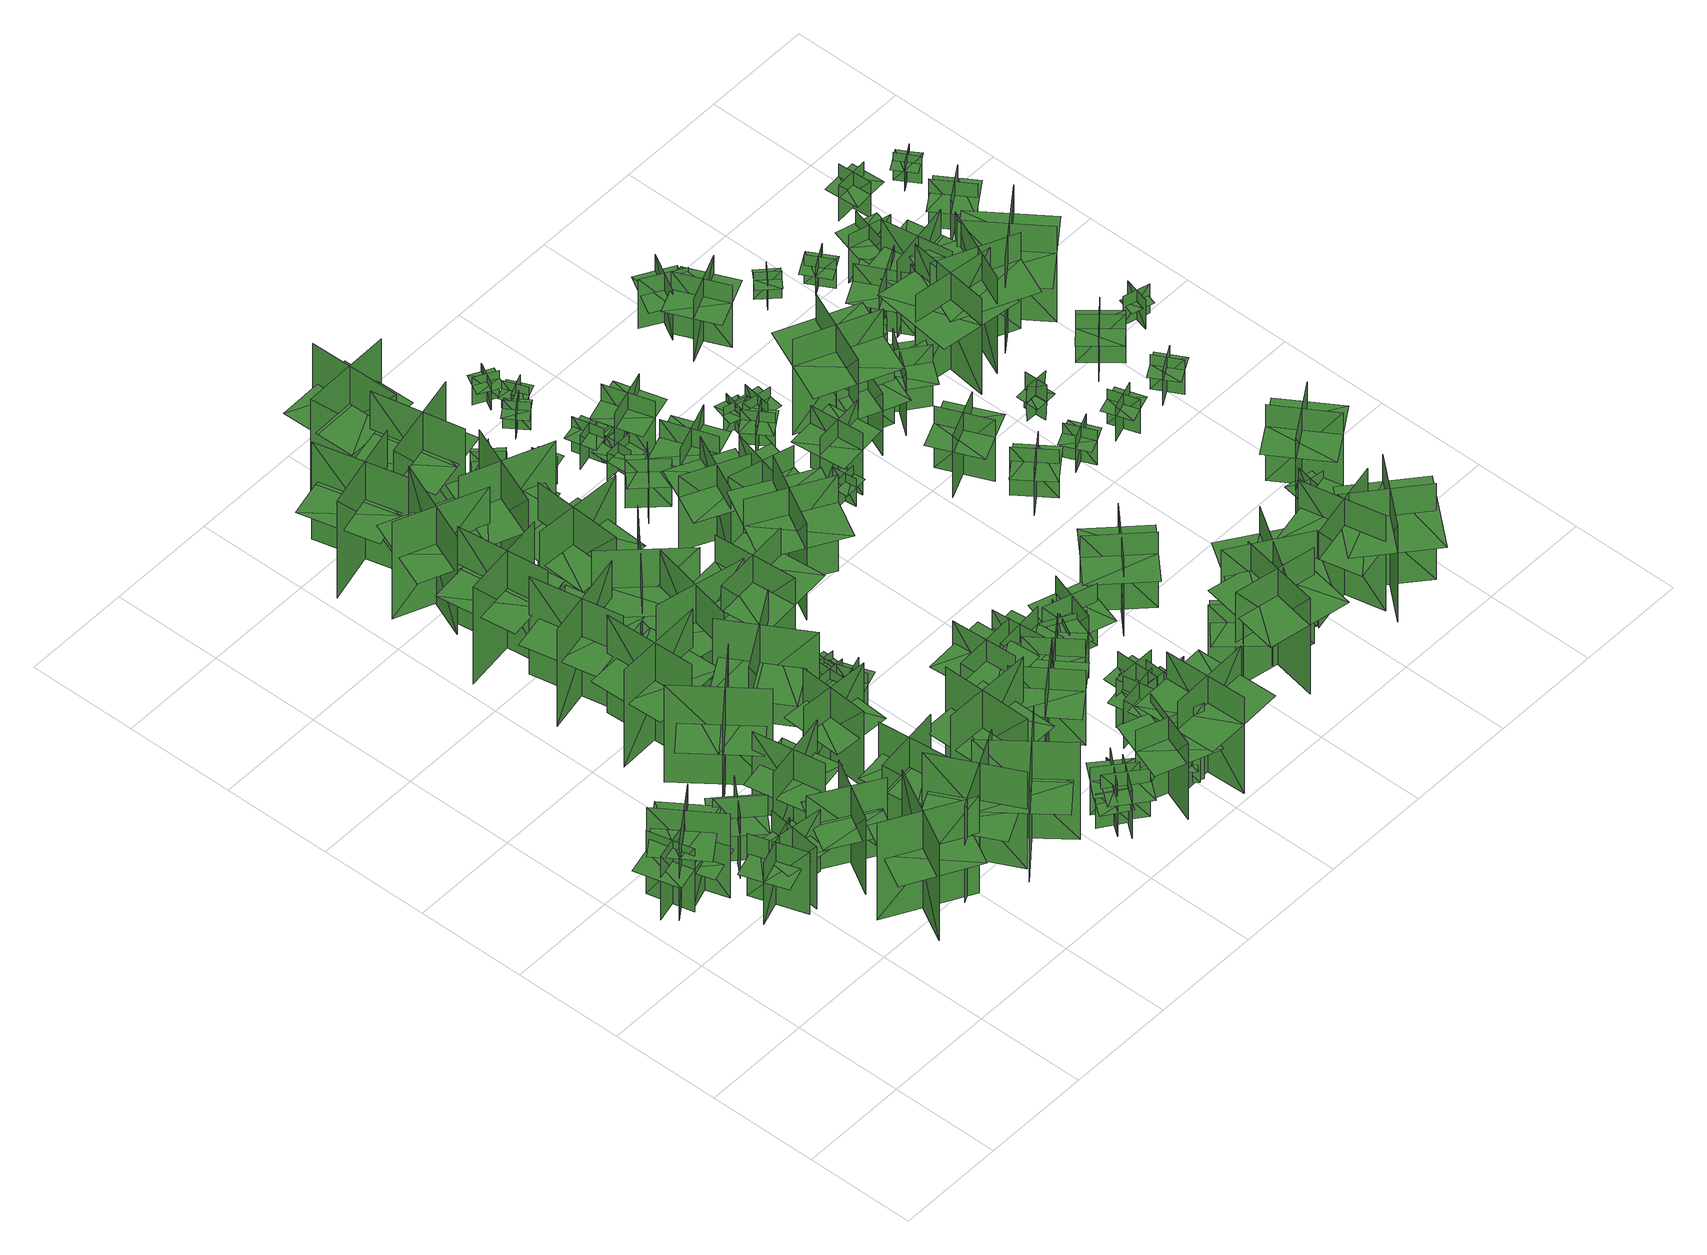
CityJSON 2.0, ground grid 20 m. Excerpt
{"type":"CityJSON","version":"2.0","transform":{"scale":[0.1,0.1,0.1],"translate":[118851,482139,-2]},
"CityObjects":{
"tree1":{"type":"SolitaryVegetationObject","geometry":[{"type":"MultiSurface","lod":"1","boundaries":[[[0,1,2]],[[0,2,3]],[[4,5,6]],[[4,6,7]],[[8,9,10]],[[8,10,11]],[[8,12,13]],[[8,13,9]]]}]},
"tree2":{"type":"SolitaryVegetationObject","geometry":[{"type":"MultiSurface","lod":"1","boundaries":[[[14,15,16]],[[14,16,17]],[[18,19,20]],[[18,20,21]],[[22,23,24]],[[22,24,25]],[[22,26,27]],[[22,27,23]]]}]},
"tree3":{"type":"SolitaryVegetationObject","geometry":[{"type":"MultiSurface","lod":"1","boundaries":[[[28,29,30]],[[28,30,31]],[[32,33,34]],[[32,34,35]],[[36,37,38]],[[36,38,39]],[[36,39,40]],[[36,40,41]]]}]},
"tree4":{"type":"SolitaryVegetationObject","geometry":[{"type":"MultiSurface","lod":"1","boundaries":[[[42,43,44]],[[42,44,45]],[[46,47,48]],[[46,48,49]],[[50,51,52]],[[50,52,53]],[[50,53,54]],[[50,54,55]]]}]},
"tree5":{"type":"SolitaryVegetationObject","geometry":[{"type":"MultiSurface","lod":"1","boundaries":[[[56,57,58]],[[56,58,59]],[[60,61,62]],[[60,62,63]],[[64,65,66]],[[64,66,67]],[[64,67,68]],[[64,68,69]]]}]},
"tree6":{"type":"SolitaryVegetationObject","geometry":[{"type":"MultiSurface","lod":"1","boundaries":[[[70,71,72]],[[70,72,73]],[[74,75,76]],[[74,76,77]],[[78,79,80]],[[78,80,81]],[[78,82,83]],[[78,83,79]]]}]},
"tree7":{"type":"SolitaryVegetationObject","geometry":[{"type":"MultiSurface","lod":"1","boundaries":[[[84,85,86]],[[84,86,87]],[[88,89,90]],[[88,90,91]],[[92,93,94]],[[92,94,95]],[[92,96,97]],[[92,97,93]]]}]},
"tree8":{"type":"SolitaryVegetationObject","geometry":[{"type":"MultiSurface","lod":"1","boundaries":[[[98,99,100]],[[98,100,101]],[[102,103,104]],[[102,104,105]],[[106,107,108]],[[106,108,109]],[[106,110,111]],[[106,111,107]]]}]},
"tree9":{"type":"SolitaryVegetationObject","geometry":[{"type":"MultiSurface","lod":"1","boundaries":[[[112,113,114]],[[112,114,115]],[[116,117,118]],[[116,118,119]],[[120,121,122]],[[120,122,123]],[[120,124,125]],[[120,125,121]]]}]},
"tree10":{"type":"SolitaryVegetationObject","geometry":[{"type":"MultiSurface","lod":"1","boundaries":[[[126,127,128]],[[126,128,129]],[[130,131,132]],[[130,132,133]],[[134,135,136]],[[134,136,137]],[[134,138,139]],[[134,139,135]]]}]},
"tree11":{"type":"SolitaryVegetationObject","geometry":[{"type":"MultiSurface","lod":"1","boundaries":[[[140,141,142]],[[140,142,143]],[[144,145,146]],[[144,146,147]],[[148,149,150]],[[148,150,151]],[[148,152,153]],[[148,153,149]]]}]},
"tree12":{"type":"SolitaryVegetationObject","geometry":[{"type":"MultiSurface","lod":"1","boundaries":[[[154,155,156]],[[154,156,157]],[[158,159,160]],[[158,160,161]],[[162,163,164]],[[162,164,165]],[[162,166,167]],[[162,167,163]]]}]},
"tree13":{"type":"SolitaryVegetationObject","geometry":[{"type":"MultiSurface","lod":"1","boundaries":[[[168,169,170]],[[168,170,171]],[[172,173,174]],[[172,174,175]],[[176,177,178]],[[176,178,179]],[[176,180,181]],[[176,181,177]]]}]},
"tree14":{"type":"SolitaryVegetationObject","geometry":[{"type":"MultiSurface","lod":"1","boundaries":[[[182,183,184]],[[182,184,185]],[[186,187,188]],[[186,188,189]],[[190,191,192]],[[190,192,193]],[[190,194,195]],[[190,195,191]]]}]},
"tree15":{"type":"SolitaryVegetationObject","geometry":[{"type":"MultiSurface","lod":"1","boundaries":[[[196,197,198]],[[196,198,199]],[[200,201,202]],[[200,202,203]],[[204,205,206]],[[204,206,207]],[[204,208,209]],[[204,209,205]]]}]},
"tree16":{"type":"SolitaryVegetationObject","geometry":[{"type":"MultiSurface","lod":"1","boundaries":[[[210,211,212]],[[210,212,213]],[[214,215,216]],[[214,216,217]],[[218,219,220]],[[218,220,221]],[[218,222,223]],[[218,223,219]]]}]},
"tree17":{"type":"SolitaryVegetationObject","geometry":[{"type":"MultiSurface","lod":"1","boundaries":[[[224,225,226]],[[224,226,227]],[[228,229,230]],[[228,230,231]],[[232,233,234]],[[232,234,235]],[[232,236,237]],[[232,237,233]]]}]},
"tree18":{"type":"SolitaryVegetationObject","geometry":[{"type":"MultiSurface","lod":"1","boundaries":[[[238,239,240]],[[238,240,241]],[[242,243,244]],[[242,244,245]],[[246,247,248]],[[246,248,249]],[[246,250,251]],[[246,251,247]]]}]},
"tree19":{"type":"SolitaryVegetationObject","geometry":[{"type":"MultiSurface","lod":"1","boundaries":[[[252,253,254]],[[252,254,255]],[[256,257,258]],[[256,258,259]],[[260,261,262]],[[260,262,263]],[[260,264,265]],[[260,265,261]]]}]},
"tree20":{"type":"SolitaryVegetationObject","geometry":[{"type":"MultiSurface","lod":"1","boundaries":[[[266,267,268]],[[266,268,269]],[[270,271,272]],[[270,272,273]],[[274,275,276]],[[274,276,277]],[[274,277,278]],[[274,278,279]]]}]},
"tree21":{"type":"SolitaryVegetationObject","geometry":[{"type":"MultiSurface","lod":"1","boundaries":[[[280,281,282]],[[280,282,283]],[[284,285,286]],[[284,286,287]],[[288,289,290]],[[288,290,291]],[[288,292,293]],[[288,293,289]]]}]},
"tree22":{"type":"SolitaryVegetationObject","geometry":[{"type":"MultiSurface","lod":"1","boundaries":[[[294,295,296]],[[294,296,297]],[[298,299,300]],[[298,300,301]],[[302,303,304]],[[302,304,305]],[[302,305,306]],[[302,306,307]]]}]},
"tree23":{"type":"SolitaryVegetationObject","geometry":[{"type":"MultiSurface","lod":"1","boundaries":[[[308,309,310]],[[308,310,311]],[[312,313,314]],[[312,314,315]],[[316,317,318]],[[316,318,319]],[[316,319,320]],[[316,320,321]]]}]},
"tree24":{"type":"SolitaryVegetationObject","geometry":[{"type":"MultiSurface","lod":"1","boundaries":[[[322,323,324]],[[322,324,325]],[[326,327,328]],[[326,328,329]],[[330,331,332]],[[330,332,333]],[[330,334,335]],[[330,335,331]]]}]},
"tree25":{"type":"SolitaryVegetationObject","geometry":[{"type":"MultiSurface","lod":"1","boundaries":[[[336,337,338]],[[336,338,339]],[[340,341,342]],[[340,342,343]],[[344,345,346]],[[344,346,347]],[[344,348,349]],[[344,349,345]]]}]},
"tree26":{"type":"SolitaryVegetationObject","geometry":[{"type":"MultiSurface","lod":"1","boundaries":[[[350,351,352]],[[350,352,353]],[[354,355,356]],[[354,356,357]],[[358,359,360]],[[358,360,361]],[[358,361,362]],[[358,362,363]]]}]},
"tree27":{"type":"SolitaryVegetationObject","geometry":[{"type":"MultiSurface","lod":"1","boundaries":[[[364,365,366]],[[364,366,367]],[[368,369,370]],[[368,370,371]],[[372,373,374]],[[372,374,375]],[[372,375,376]],[[372,376,377]]]}]},
"tree28":{"type":"SolitaryVegetationObject","geometry":[{"type":"MultiSurface","lod":"1","boundaries":[[[378,379,380]],[[378,380,381]],[[382,383,384]],[[382,384,385]],[[386,387,388]],[[386,388,389]],[[386,390,391]],[[386,391,387]]]}]},
"tree29":{"type":"SolitaryVegetationObject","geometry":[{"type":"MultiSurface","lod":"1","boundaries":[[[392,393,394]],[[392,394,395]],[[396,397,398]],[[396,398,399]],[[400,401,402]],[[400,402,403]],[[400,403,404]],[[400,404,405]]]}]},
"tree30":{"type":"SolitaryVegetationObject","geometry":[{"type":"MultiSurface","lod":"1","boundaries":[[[406,407,408]],[[406,408,409]],[[410,411,412]],[[410,412,413]],[[414,415,416]],[[414,416,417]],[[414,417,418]],[[414,418,419]]]}]},
"tree31":{"type":"SolitaryVegetationObject","geometry":[{"type":"MultiSurface","lod":"1","boundaries":[[[420,421,422]],[[420,422,423]],[[424,425,426]],[[424,426,427]],[[428,429,430]],[[428,430,431]],[[428,431,432]],[[428,432,433]]]}]},
"tree32":{"type":"SolitaryVegetationObject","geometry":[{"type":"MultiSurface","lod":"1","boundaries":[[[434,435,436]],[[434,436,437]],[[438,439,440]],[[438,440,441]],[[442,443,444]],[[442,444,445]],[[442,446,447]],[[442,447,443]]]}]},
"tree33":{"type":"SolitaryVegetationObject","geometry":[{"type":"MultiSurface","lod":"1","boundaries":[[[448,449,450]],[[448,450,451]],[[452,453,454]],[[452,454,455]],[[456,457,458]],[[456,458,459]],[[456,459,460]],[[456,460,461]]]}]},
"tree34":{"type":"SolitaryVegetationObject","geometry":[{"type":"MultiSurface","lod":"1","boundaries":[[[462,463,464]],[[462,464,465]],[[466,467,468]],[[466,468,469]],[[470,471,472]],[[470,472,473]],[[470,473,474]],[[470,474,475]]]}]},
"tree35":{"type":"SolitaryVegetationObject","geometry":[{"type":"MultiSurface","lod":"1","boundaries":[[[476,477,478]],[[476,478,479]],[[480,481,482]],[[480,482,483]],[[484,485,486]],[[484,486,487]],[[484,487,488]],[[484,488,489]]]}]},
"tree36":{"type":"SolitaryVegetationObject","geometry":[{"type":"MultiSurface","lod":"1","boundaries":[[[490,491,492]],[[490,492,493]],[[494,495,496]],[[494,496,497]],[[498,499,500]],[[498,500,501]],[[498,502,503]],[[498,503,499]]]}]},
"tree37":{"type":"SolitaryVegetationObject","geometry":[{"type":"MultiSurface","lod":"1","boundaries":[[[504,505,506]],[[504,506,507]],[[508,509,510]],[[508,510,511]],[[512,513,514]],[[512,514,515]],[[512,515,516]],[[512,516,517]]]}]},
"tree38":{"type":"SolitaryVegetationObject","geometry":[{"type":"MultiSurface","lod":"1","boundaries":[[[518,519,520]],[[518,520,521]],[[522,523,524]],[[522,524,525]],[[526,527,528]],[[526,528,529]],[[526,529,530]],[[526,530,531]]]}]},
"tree39":{"type":"SolitaryVegetationObject","geometry":[{"type":"MultiSurface","lod":"1","boundaries":[[[532,533,534]],[[532,534,535]],[[536,537,538]],[[536,538,539]],[[540,541,542]],[[540,542,543]],[[540,543,544]],[[540,544,545]]]}]},
"tree40":{"type":"SolitaryVegetationObject","geometry":[{"type":"MultiSurface","lod":"1","boundaries":[[[546,547,548]],[[546,548,549]],[[550,551,552]],[[550,552,553]],[[554,555,556]],[[554,556,557]],[[554,557,558]],[[554,558,559]]]}]},
"tree41":{"type":"SolitaryVegetationObject","geometry":[{"type":"MultiSurface","lod":"1","boundaries":[[[560,561,562]],[[560,562,563]],[[564,565,566]],[[564,566,567]],[[568,569,570]],[[568,570,571]],[[568,572,573]],[[568,573,569]]]}]},
"tree42":{"type":"SolitaryVegetationObject","geometry":[{"type":"MultiSurface","lod":"1","boundaries":[[[574,575,576]],[[574,576,577]],[[578,579,580]],[[578,580,581]],[[582,583,584]],[[582,584,585]],[[582,585,586]],[[582,586,587]]]}]},
"tree43":{"type":"SolitaryVegetationObject","geometry":[{"type":"MultiSurface","lod":"1","boundaries":[[[588,589,590]],[[588,590,591]],[[592,593,594]],[[592,594,595]],[[596,597,598]],[[596,598,599]],[[596,599,600]],[[596,600,601]]]}]},
"tree44":{"type":"SolitaryVegetationObject","geometry":[{"type":"MultiSurface","lod":"1","boundaries":[[[602,603,604]],[[602,604,605]],[[606,607,608]],[[606,608,609]],[[610,611,612]],[[610,612,613]],[[610,614,615]],[[610,615,611]]]}]},
"tree45":{"type":"SolitaryVegetationObject","geometry":[{"type":"MultiSurface","lod":"1","boundaries":[[[616,617,618]],[[616,618,619]],[[620,621,622]],[[620,622,623]],[[624,625,626]],[[624,626,627]],[[624,627,628]],[[624,628,629]]]}]},
"tree46":{"type":"SolitaryVegetationObject","geometry":[{"type":"MultiSurface","lod":"1","boundaries":[[[630,631,632]],[[630,632,633]],[[634,635,636]],[[634,636,637]],[[638,639,640]],[[638,640,641]],[[638,641,642]],[[638,642,643]]]}]},
"tree47":{"type":"SolitaryVegetationObject","geometry":[{"type":"MultiSurface","lod":"1","boundaries":[[[644,645,646]],[[644,646,647]],[[648,649,650]],[[648,650,651]],[[652,653,654]],[[652,654,655]],[[652,655,656]],[[652,656,657]]]}]},
"tree48":{"type":"SolitaryVegetationObject","geometry":[{"type":"MultiSurface","lod":"1","boundaries":[[[658,659,660]],[[658,660,661]],[[662,663,664]],[[662,664,665]],[[666,667,668]],[[666,668,669]],[[666,669,670]],[[666,670,671]]]}]},
"tree49":{"type":"SolitaryVegetationObject","geometry":[{"type":"MultiSurface","lod":"1","boundaries":[[[672,673,674]],[[672,674,675]],[[676,677,678]],[[676,678,679]],[[680,681,682]],[[680,682,683]],[[680,683,684]],[[680,684,685]]]}]},
"tree50":{"type":"SolitaryVegetationObject","geometry":[{"type":"MultiSurface","lod":"1","boundaries":[[[686,687,688]],[[686,688,689]],[[690,691,692]],[[690,692,693]],[[694,695,696]],[[694,696,697]],[[694,697,698]],[[694,698,699]]]}]},
"tree51":{"type":"SolitaryVegetationObject","geometry":[{"type":"MultiSurface","lod":"1","boundaries":[[[700,701,702]],[[700,702,703]],[[704,705,706]],[[704,706,707]],[[708,709,710]],[[708,710,711]],[[708,711,712]],[[708,712,713]]]}]},
"tree52":{"type":"SolitaryVegetationObject","geometry":[{"type":"MultiSurface","lod":"1","boundaries":[[[714,715,716]],[[714,716,717]],[[718,719,720]],[[718,720,721]],[[722,723,724]],[[722,724,725]],[[722,725,726]],[[722,726,727]]]}]},
"tree53":{"type":"SolitaryVegetationObject","geometry":[{"type":"MultiSurface","lod":"1","boundaries":[[[728,729,730]],[[728,730,731]],[[732,733,734]],[[732,734,735]],[[736,737,738]],[[736,738,739]],[[736,739,740]],[[736,740,741]]]}]},
"tree54":{"type":"SolitaryVegetationObject","geometry":[{"type":"MultiSurface","lod":"1","boundaries":[[[742,743,744]],[[742,744,745]],[[746,747,748]],[[746,748,749]],[[750,751,752]],[[750,752,753]],[[750,753,754]],[[750,754,755]]]}]},
"tree55":{"type":"SolitaryVegetationObject","geometry":[{"type":"MultiSurface","lod":"1","boundaries":[[[756,757,758]],[[756,758,759]],[[760,761,762]],[[760,762,763]],[[764,765,766]],[[764,766,767]],[[764,767,768]],[[764,768,769]]]}]},
"tree56":{"type":"SolitaryVegetationObject","geometry":[{"type":"MultiSurface","lod":"1","boundaries":[[[770,771,772]],[[770,772,773]],[[774,775,776]],[[774,776,777]],[[778,779,780]],[[778,780,781]],[[778,781,782]],[[778,782,783]]]}]},
"tree57":{"type":"SolitaryVegetationObject","geometry":[{"type":"MultiSurface","lod":"1","boundaries":[[[784,785,786]],[[784,786,787]],[[788,789,790]],[[788,790,791]],[[792,793,794]],[[792,794,795]],[[792,795,796]],[[792,796,797]]]}]},
"tree58":{"type":"SolitaryVegetationObject","geometry":[{"type":"MultiSurface","lod":"1","boundaries":[[[798,799,800]],[[798,800,801]],[[802,803,804]],[[802,804,805]],[[806,807,808]],[[806,808,809]],[[806,809,810]],[[806,810,811]]]}]},
"tree59":{"type":"SolitaryVegetationObject","geometry":[{"type":"MultiSurface","lod":"1","boundaries":[[[812,813,814]],[[812,814,815]],[[816,817,818]],[[816,818,819]],[[820,821,822]],[[820,822,823]],[[820,823,824]],[[820,824,825]]]}]},
"tree60":{"type":"SolitaryVegetationObject","geometry":[{"type":"MultiSurface","lod":"1","boundaries":[[[826,827,828]],[[826,828,829]],[[830,831,832]],[[830,832,833]],[[834,835,836]],[[834,836,837]],[[834,837,838]],[[834,838,839]]]}]},
"tree61":{"type":"SolitaryVegetationObject","geometry":[{"type":"MultiSurface","lod":"1","boundaries":[[[840,841,842]],[[840,842,843]],[[844,845,846]],[[844,846,847]],[[848,849,850]],[[848,850,851]],[[848,851,852]],[[848,852,853]]]}]},
"tree62":{"type":"SolitaryVegetationObject","geometry":[{"type":"MultiSurface","lod":"1","boundaries":[[[854,855,856]],[[854,856,857]],[[858,859,860]],[[858,860,861]],[[862,863,864]],[[862,864,865]],[[862,865,866]],[[862,866,867]]]}]},
"tree63":{"type":"SolitaryVegetationObject","geometry":[{"type":"MultiSurface","lod":"1","boundaries":[[[868,869,870]],[[868,870,871]],[[872,873,874]],[[872,874,875]],[[876,877,878]],[[876,878,879]],[[876,879,880]],[[876,880,881]]]}]},
"tree64":{"type":"SolitaryVegetationObject","geometry":[{"type":"MultiSurface","lod":"1","boundaries":[[[882,883,884]],[[882,884,885]],[[886,887,888]],[[886,888,889]],[[890,891,892]],[[890,892,893]],[[890,893,894]],[[890,894,895]]]}]},
"tree65":{"type":"SolitaryVegetationObject","geometry":[{"type":"MultiSurface","lod":"1","boundaries":[[[896,897,898]],[[896,898,899]],[[900,901,902]],[[900,902,903]],[[904,905,906]],[[904,906,907]],[[904,907,908]],[[904,908,909]]]}]},
"tree66":{"type":"SolitaryVegetationObject","geometry":[{"type":"MultiSurface","lod":"1","boundaries":[[[910,911,912]],[[910,912,913]],[[914,915,916]],[[914,916,917]],[[918,919,920]],[[918,920,921]],[[918,921,922]],[[918,922,923]]]}]},
"tree67":{"type":"SolitaryVegetationObject","geometry":[{"type":"MultiSurface","lod":"1","boundaries":[[[924,925,926]],[[924,926,927]],[[928,929,930]],[[928,930,931]],[[932,933,934]],[[932,934,935]],[[932,935,936]],[[932,936,937]]]}]},
"tree68":{"type":"SolitaryVegetationObject","geometry":[{"type":"MultiSurface","lod":"1","boundaries":[[[938,939,940]],[[938,940,941]],[[942,943,944]],[[942,944,945]],[[946,947,948]],[[946,948,949]],[[946,949,950]],[[946,950,951]]]}]},
"tree69":{"type":"SolitaryVegetationObject","geometry":[{"type":"MultiSurface","lod":"1","boundaries":[[[952,953,954]],[[952,954,955]],[[956,957,958]],[[956,958,959]],[[960,961,962]],[[960,962,963]],[[960,963,964]],[[960,964,965]]]}]},
"tree70":{"type":"SolitaryVegetationObject","geometry":[{"type":"MultiSurface","lod":"1","boundaries":[[[966,967,968]],[[966,968,969]],[[970,971,972]],[[970,972,973]],[[974,975,976]],[[974,976,977]],[[974,977,978]],[[974,978,979]]]}]},
"tree71":{"type":"SolitaryVegetationObject","geometry":[{"type":"MultiSurface","lod":"1","boundaries":[[[980,981,982]],[[980,982,983]],[[984,985,986]],[[984,986,987]],[[988,989,990]],[[988,990,991]],[[988,991,992]],[[988,992,993]]]}]},
"tree72":{"type":"SolitaryVegetationObject","geometry":[{"type":"MultiSurface","lod":"1","boundaries":[[[994,995,996]],[[994,996,997]],[[998,999,1000]],[[998,1000,1001]],[[1002,1003,1004]],[[1002,1004,1005]],[[1002,1005,1006]],[[1002,1006,1007]]]}]},
"tree73":{"type":"SolitaryVegetationObject","geometry":[{"type":"MultiSurface","lod":"1","boundaries":[[[1008,1009,1010]],[[1008,1010,1011]],[[1012,1013,1014]],[[1012,1014,1015]],[[1016,1017,1018]],[[1016,1018,1019]],[[1016,1019,1020]],[[1016,1020,1021]]]}]},
"tree74":{"type":"SolitaryVegetationObject","geometry":[{"type":"MultiSurface","lod":"1","boundaries":[[[1022,1023,1024]],[[1022,1024,1025]],[[1026,1027,1028]],[[1026,1028,1029]],[[1030,1031,1032]],[[1030,1032,1033]],[[1030,1033,1034]],[[1030,1034,1035]]]}]},
"tree75":{"type":"SolitaryVegetationObject","geometry":[{"type":"MultiSurface","lod":"1","boundaries":[[[1036,1037,1038]],[[1036,1038,1039]],[[1040,1041,1042]],[[1040,1042,1043]],[[1044,1045,1046]],[[1044,1046,1047]],[[1044,1047,1048]],[[1044,1048,1049]]]}]},
"tree76":{"type":"SolitaryVegetationObject","geometry":[{"type":"MultiSurface","lod":"1","boundaries":[[[1050,1051,1052]],[[1050,1052,1053]],[[1054,1055,1056]],[[1054,1056,1057]],[[1058,1059,1060]],[[1058,1060,1061]],[[1058,1061,1062]],[[1058,1062,1063]]]}]},
"tree77":{"type":"SolitaryVegetationObject","geometry":[{"type":"MultiSurface","lod":"1","boundaries":[[[1064,1065,1066]],[[1064,1066,1067]],[[1068,1069,1070]],[[1068,1070,1071]],[[1072,1073,1074]],[[1072,1074,1075]],[[1072,1075,1076]],[[1072,1076,1077]]]}]},
"tree78":{"type":"SolitaryVegetationObject","geometry":[{"type":"MultiSurface","lod":"1","boundaries":[[[1078,1079,1080]],[[1078,1080,1081]],[[1082,1083,1084]],[[1082,1084,1085]],[[1086,1087,1088]],[[1086,1088,1089]],[[1086,1089,1090]],[[1086,1090,1091]]]}]},
"tree79":{"type":"SolitaryVegetationObject","geometry":[{"type":"MultiSurface","lod":"1","boundaries":[[[1092,1093,1094]],[[1092,1094,1095]],[[1096,1097,1098]],[[1096,1098,1099]],[[1100,1101,1102]],[[1100,1102,1103]],[[1100,1103,1104]],[[1100,1104,1105]]]}]},
"tree80":{"type":"SolitaryVegetationObject","geometry":[{"type":"MultiSurface","lod":"1","boundaries":[[[1106,1107,1108]],[[1106,1108,1109]],[[1110,1111,1112]],[[1110,1112,1113]],[[1114,1115,1116]],[[1114,1116,1117]],[[1114,1117,1118]],[[1114,1118,1119]]]}]},
"tree81":{"type":"SolitaryVegetationObject","geometry":[{"type":"MultiSurface","lod":"1","boundaries":[[[1120,1121,1122]],[[1120,1122,1123]],[[1124,1125,1126]],[[1124,1126,1127]],[[1128,1129,1130]],[[1128,1130,1131]],[[1128,1131,1132]],[[1128,1132,1133]]]}]},
"tree82":{"type":"SolitaryVegetationObject","geometry":[{"type":"MultiSurface","lod":"1","boundaries":[[[1134,1135,1136]],[[1134,1136,1137]],[[1138,1139,1140]],[[1138,1140,1141]],[[1142,1143,1144]],[[1142,1144,1145]],[[1142,1145,1146]],[[1142,1146,1147]]]}]},
"tree83":{"type":"SolitaryVegetationObject","geometry":[{"type":"MultiSurface","lod":"1","boundaries":[[[1148,1149,1150]],[[1148,1150,1151]],[[1152,1153,1154]],[[1152,1154,1155]],[[1156,1157,1158]],[[1156,1158,1159]],[[1156,1159,1160]],[[1156,1160,1161]]]}]},
"tree84":{"type":"SolitaryVegetationObject","geometry":[{"type":"MultiSurface","lod":"1","boundaries":[[[1162,1163,1164]],[[1162,1164,1165]],[[1166,1167,1168]],[[1166,1168,1169]],[[1170,1171,1172]],[[1170,1172,1173]],[[1170,1173,1174]],[[1170,1174,1175]]]}]},
"tree85":{"type":"SolitaryVegetationObject","geometry":[{"type":"MultiSurface","lod":"1","boundaries":[[[1176,1177,1178]],[[1176,1178,1179]],[[1180,1181,1182]],[[1180,1182,1183]],[[1184,1185,1186]],[[1184,1186,1187]],[[1184,1187,1188]],[[1184,1188,1189]]]}]},
"tree86":{"type":"SolitaryVegetationObject","geometry":[{"type":"MultiSurface","lod":"1","boundaries":[[[1190,1191,1192]],[[1190,1192,1193]],[[1194,1195,1196]],[[1194,1196,1197]],[[1198,1199,1200]],[[1198,1200,1201]],[[1198,1199,1202]],[[1198,1202,1203]]]}]},
"tree87":{"type":"SolitaryVegetationObject","geometry":[{"type":"MultiSurface","lod":"1","boundaries":[[[1204,1205,1206]],[[1204,1206,1207]],[[1208,1209,1210]],[[1208,1210,1211]],[[1212,1213,1214]],[[1212,1214,1215]],[[1212,1215,1216]],[[1212,1216,1217]]]}]},
"tree88":{"type":"SolitaryVegetationObject","geometry":[{"type":"MultiSurface","lod":"1","boundaries":[[[1218,1219,1220]],[[1218,1220,1221]],[[1222,1223,1224]],[[1222,1224,1225]],[[1226,1227,1228]],[[1226,1228,1229]],[[1226,1229,1230]],[[1226,1230,1231]]]}]},
"tree89":{"type":"SolitaryVegetationObject","geometry":[{"type":"MultiSurface","lod":"1","boundaries":[[[1232,1233,1234]],[[1232,1234,1235]],[[1236,1237,1238]],[[1236,1238,1239]],[[1240,1241,1237]],[[1240,1237,1236]],[[1242,1243,1233]],[[1242,1233,1232]],[[1232,1233,1244]],[[1232,1244,1245]],[[1232,1246,1247]],[[1232,1247,1233]]]}]},
"tree90":{"type":"SolitaryVegetationObject","geometry":[{"type":"MultiSurface","lod":"1","boundaries":[[[1248,1249,1250]],[[1248,1250,1251]],[[1252,1253,1254]],[[1252,1254,1255]],[[1256,1257,1258]],[[1256,1258,1259]],[[1256,1259,1260]],[[1256,1260,1261]]]}]},
"tree91":{"type":"SolitaryVegetationObject","geometry":[{"type":"MultiSurface","lod":"1","boundaries":[[[1262,1263,1264]],[[1262,1264,1265]],[[1266,1267,1268]],[[1266,1268,1269]],[[1270,1271,1272]],[[1270,1272,1273]],[[1270,1273,1274]],[[1270,1274,1275]]]}]},
"tree92":{"type":"SolitaryVegetationObject","geometry":[{"type":"MultiSurface","lod":"1","boundaries":[[[1276,1277,1278]],[[1276,1278,1279]],[[1280,1281,1282]],[[1280,1282,1283]],[[1284,1285,1286]],[[1284,1286,1287]],[[1284,1287,1288]],[[1284,1288,1289]]]}]},
"tree93":{"type":"SolitaryVegetationObject","geometry":[{"type":"MultiSurface","lod":"1","boundaries":[[[1290,1291,1292]],[[1290,1292,1293]],[[1294,1295,1296]],[[1294,1296,1297]],[[1298,1299,1300]],[[1298,1300,1301]],[[1298,1301,1302]],[[1298,1302,1303]]]}]},
"tree94":{"type":"SolitaryVegetationObject","geometry":[{"type":"MultiSurface","lod":"1","boundaries":[[[1304,1305,1306]],[[1304,1306,1307]],[[1308,1309,1310]],[[1308,1310,1311]],[[1312,1313,1314]],[[1312,1314,1315]],[[1312,1315,1316]],[[1312,1316,1317]]]}]},
"tree95":{"type":"SolitaryVegetationObject","geometry":[{"type":"MultiSurface","lod":"1","boundaries":[[[1318,1319,1320]],[[1318,1320,1321]],[[1322,1323,1324]],[[1322,1324,1325]],[[1326,1327,1328]],[[1326,1328,1329]],[[1326,1329,1330]],[[1326,1330,1331]]]}]},
"tree96":{"type":"SolitaryVegetationObject","geometry":[{"type":"MultiSurface","lod":"1","boundaries":[[[1332,1333,1334]],[[1332,1334,1335]],[[1336,1337,1338]],[[1336,1338,1339]],[[1340,1341,1342]],[[1340,1342,1343]],[[1340,1343,1344]],[[1340,1344,1345]]]}]},
"tree97":{"type":"SolitaryVegetationObject","geometry":[{"type":"MultiSurface","lod":"1","boundaries":[[[1346,1347,1348]],[[1346,1348,1349]],[[1350,1351,1352]],[[1350,1352,1353]],[[1354,1355,1356]],[[1354,1356,1357]],[[1354,1357,1358]],[[1354,1358,1359]]]}]},
"tree98":{"type":"SolitaryVegetationObject","geometry":[{"type":"MultiSurface","lod":"1","boundaries":[[[1360,1361,1362]],[[1360,1362,1363]],[[1364,1365,1366]],[[1364,1366,1367]],[[1368,1369,1370]],[[1368,1370,1371]],[[1368,1371,1372]],[[1368,1372,1373]]]}]},
"tree99":{"type":"SolitaryVegetationObject","geometry":[{"type":"MultiSurface","lod":"1","boundaries":[[[1374,1375,1376]],[[1374,1376,1377]],[[1378,1379,1380]],[[1378,1380,1381]],[[1382,1383,1384]],[[1382,1384,1385]],[[1382,1383,1386]],[[1382,1386,1387]]]}]},
"tree100":{"type":"SolitaryVegetationObject","geometry":[{"type":"MultiSurface","lod":"1","boundaries":[[[1388,1389,1390]],[[1388,1390,1391]],[[1392,1393,1394]],[[1392,1394,1395]],[[1396,1397,1398]],[[1396,1398,1399]],[[1396,1399,1400]],[[1396,1400,1401]]]}]},
"tree101":{"type":"SolitaryVegetationObject","geometry":[{"type":"MultiSurface","lod":"1","boundaries":[[[1402,1403,1404]],[[1402,1404,1405]],[[1406,1407,1408]],[[1406,1408,1409]],[[1410,1411,1412]],[[1410,1412,1413]],[[1410,1413,1414]],[[1410,1414,1415]]]}]},
"tree102":{"type":"SolitaryVegetationObject","geometry":[{"type":"MultiSurface","lod":"1","boundaries":[[[1416,1417,1418]],[[1416,1418,1419]],[[1420,1421,1422]],[[1420,1422,1423]],[[1424,1425,1426]],[[1424,1426,1427]],[[1424,1427,1428]],[[1424,1428,1429]]]}]},
"tree103":{"type":"SolitaryVegetationObject","geometry":[{"type":"MultiSurface","lod":"1","boundaries":[[[1430,1431,1432]],[[1430,1432,1433]],[[1434,1435,1436]],[[1434,1436,1437]],[[1438,1439,1440]],[[1438,1440,1441]],[[1438,1441,1442]],[[1438,1442,1443]]]}]},
"tree104":{"type":"SolitaryVegetationObject","geometry":[{"type":"MultiSurface","lod":"1","boundaries":[[[1444,1445,1446]],[[1444,1446,1447]],[[1448,1449,1450]],[[1448,1450,1451]],[[1452,1453,1454]],[[1452,1454,1455]],[[1452,1455,1456]],[[1452,1456,1457]]]}]},
"tree105":{"type":"SolitaryVegetationObject","geometry":[{"type":"MultiSurface","lod":"1","boundaries":[[[1458,1459,1460]],[[1458,1460,1461]],[[1462,1463,1464]],[[1462,1464,1465]],[[1466,1467,1468]],[[1466,1468,1469]],[[1466,1469,1470]],[[1466,1470,1471]]]}]},
"tree106":{"type":"SolitaryVegetationObject","geometry":[{"type":"MultiSurface","lod":"1","boundaries":[[[1472,1473,1474]],[[1472,1474,1475]],[[1476,1477,1478]],[[1476,1478,1479]],[[1480,1481,1482]],[[1480,1482,1483]],[[1480,1483,1484]],[[1480,1484,1485]]]}]},
"tree107":{"type":"SolitaryVegetationObject","geometry":[{"type":"MultiSurface","lod":"1","boundaries":[[[1486,1487,1488]],[[1486,1488,1489]],[[1490,1491,1492]],[[1490,1492,1493]],[[1494,1495,1496]],[[1494,1496,1497]],[[1494,1497,1498]],[[1494,1498,1499]]]}]},
"tree108":{"type":"SolitaryVegetationObject","geometry":[{"type":"MultiSurface","lod":"1","boundaries":[[[1500,1501,1502]],[[1500,1502,1503]],[[1504,1505,1506]],[[1504,1506,1507]],[[1508,1509,1510]],[[1508,1510,1511]],[[1508,1511,1512]],[[1508,1512,1513]]]}]}
},
"vertices":[
[109,527,20],[26,507,20],[26,507,162],[109,527,162],[53,561,20],[73,478,20],[73,478,162],[53,561,162],[53,561,116],[73,478,116],[119,489,116],[98,572,116],[7,549,116],[28,467,116],
[44,485,19],[150,560,19],[150,560,191],[44,485,191],[145,468,19],[70,574,19],[70,574,191],[145,468,191],[53,491,146],[150,560,146],[120,602,146],[23,533,146],[82,449,146],[179,518,146],
[78,485,20],[160,511,20],[160,511,135],[78,485,135],[132,457,20],[106,539,20],[106,539,135],[132,457,135],[129,466,91],[163,477,91],[145,535,91],[111,524,91],[77,513,91],[95,455,91],
[152,439,22],[185,340,22],[185,340,161],[152,439,161],[122,379,22],[122,379,161],[221,412,161],[221,412,22],[122,379,117],[136,338,117],[215,364,117],[201,405,117],[188,447,117],[108,420,117],
[213,442,24],[200,338,24],[200,338,163],[213,442,163],[160,401,24],[160,401,163],[264,387,163],[264,387,24],[160,401,119],[155,357,119],[238,347,119],[243,390,119],[249,433,119],[166,444,119],
[233,468,22],[170,526,22],[170,526,164],[233,468,164],[230,534,22],[172,471,22],[172,471,164],[230,534,164],[230,534,118],[172,471,118],[206,439,118],[264,502,118],[196,565,118],[138,503,118],
[247,255,19],[395,174,19],[395,174,237],[247,255,237],[277,154,19],[277,154,237],[358,301,237],[358,301,19],[260,255,153],[389,185,153],[421,245,153],[293,316,153],[226,193,153],[355,123,153],
[361,334,24],[248,402,24],[248,402,195],[361,334,195],[340,415,24],[340,415,195],[273,301,195],[273,301,24],[351,334,129],[252,393,129],[225,347,129],[324,288,129],[380,382,129],[281,441,129],
[252,473,24],[382,496,24],[382,496,195],[252,473,195],[320,426,24],[320,426,195],[297,556,195],[297,556,24],[259,479,129],[373,500,129],[364,553,129],[250,532,129],[269,425,129],[383,445,129],
[251,576,20],[383,680,20],[383,680,238],[251,576,238],[356,565,20],[356,565,238],[251,697,238],[251,697,20],[255,588,154],[371,679,154],[328,733,154],[213,642,154],[299,532,154],[414,623,154],
[481,151,21],[405,301,21],[405,301,239],[481,151,239],[513,252,21],[513,252,239],[363,176,239],[363,176,21],[470,158,155],[404,289,155],[343,258,155],[409,127,155],[533,190,155],[467,321,155],
[505,370,25],[373,355,25],[373,355,197],[505,370,197],[440,421,25],[440,421,197],[454,289,197],[454,289,25],[497,363,131],[382,351,131],[388,297,131],[503,310,131],[491,419,131],[376,406,131],
[234,764,21],[402,770,21],[402,770,239],[234,764,239],[312,693,21],[312,693,239],[305,861,239],[305,861,21],[244,771,155],[391,777,155],[389,845,155],[242,839,155],[247,700,155],[394,706,155],
[582,130,22],[476,261,22],[476,261,240],[582,130,240],[592,235,22],[592,235,240],[461,129,240],[461,129,22],[570,134,156],[478,249,156],[424,206,156],[516,91,156],[625,179,156],[533,293,156],
[232,900,20],[398,933,20],[398,933,238],[232,900,238],[321,842,20],[321,842,238],[288,1007,238],[288,1007,20],[242,909,154],[386,938,154],[372,1005,154],[228,976,154],[256,839,154],[400,868,154],
[451,586,24],[443,454,24],[443,454,195],[451,586,195],[389,530,24],[389,530,195],[521,522,195],[521,522,24],[456,577,129],[448,462,129],[502,459,129],[509,574,129],[400,580,129],[393,465,129],
[318,995,19],[297,1162,19],[297,1162,237],[318,995,237],[382,1079,19],[382,1079,237],[215,1058,237],[215,1058,19],[310,1005,153],[291,1150,153],[223,1142,153],[242,996,153],[380,1013,153],[362,1159,153],
[509,708,22],[364,622,22],[364,622,240],[509,708,240],[406,733,22],[406,733,240],[492,589,240],[492,589,22],[503,697,156],[376,622,156],[411,563,156],[538,638,156],[467,758,156],[340,683,156],
[564,391,24],[564,222,24],[564,222,243],[564,391,243],[490,316,24],[490,316,243],[659,315,243],[659,315,24],[571,380,159],[571,233,159],[639,233,159],[640,380,159],[500,380,159],[500,233,159],
[621,87,27],[653,132,27],[653,132,104],[621,87,104],[658,93,27],[612,124,27],[612,124,104],[658,93,104],[658,93,82],[673,116,82],[628,147,82],[612,124,82],[596,102,82],[642,70,82],
[237,1244,19],[393,1180,19],[393,1180,237],[237,1244,237],[279,1147,19],[279,1147,237],[343,1303,237],[343,1303,19],[250,1246,153],[386,1190,153],[412,1254,153],[276,1310,153],[223,1181,153],[359,1125,153],
[688,79,25],[627,127,25],[627,127,133],[688,79,133],[682,130,25],[634,69,25],[634,69,133],[682,130,133],[682,130,103],[651,154,103],[604,93,103],[634,69,103],[664,45,103],[712,106,103],
[680,154,26],[629,95,26],[629,95,133],[680,154,133],[628,150,26],[687,100,26],[687,100,133],[628,150,133],[628,150,103],[603,121,103],[662,71,103],[687,100,103],[712,129,103],[653,180,103],
[371,818,20],[536,782,20],[536,782,238],[371,818,238],[429,730,20],[429,730,238],[465,894,238],[465,894,20],[383,822,154],[527,791,154],[541,858,154],[398,889,154],[368,753,154],[512,722,154],
[325,1288,19],[284,1451,19],[284,1451,237],[325,1288,237],[379,1379,19],[379,1379,237],[215,1338,237],[215,1338,19],[316,1297,153],[280,1439,153],[214,1423,153],[250,1280,153],[385,1314,153],[349,1456,153],
[677,109,26],[682,164,26],[682,164,103],[677,109,103],[705,132,26],[650,137,26],[650,137,103],[705,132,103],[705,132,81],[708,159,81],[653,165,81],[650,137,81],[647,110,81],[702,104,81],
[542,636,27],[542,581,27],[542,581,104],[542,636,104],[516,611,27],[571,610,27],[571,610,104],[516,611,104],[516,611,82],[515,583,82],[571,582,82],[571,610,82],[572,638,82],[516,638,82],
[392,969,22],[508,848,22],[508,848,240],[392,969,240],[391,864,22],[391,864,240],[512,980,240],[512,980,22],[404,966,156],[506,860,156],[555,907,156],[454,1014,156],[353,917,156],[455,811,156],
[573,560,27],[555,613,27],[555,613,104],[573,560,104],[590,593,27],[537,575,27],[537,575,104],[590,593,104],[590,593,82],[581,619,82],[528,601,82],[537,575,82],[546,549,82],[599,567,82],
[638,345,27],[655,286,27],[655,286,109],[638,345,109],[617,306,27],[676,323,27],[676,323,109],[617,306,109],[624,308,78],[631,284,78],[673,296,78],[666,320,78],[659,345,78],[617,333,78],
[585,642,28],[540,644,28],[540,644,89],[585,642,89],[565,664,28],[563,619,28],[563,619,89],[565,664,89],[565,664,72],[543,665,72],[541,621,72],[563,619,72],[585,618,72],[587,662,72],
[448,1128,21],[439,960,21],[439,960,239],[448,1128,239],[370,1057,21],[370,1057,239],[538,1048,239],[538,1048,21],[454,1117,156],[446,970,156],[515,966,156],[523,1113,156],[384,1121,156],[376,974,156],
[767,147,21],[725,33,21],[725,33,191],[767,147,191],[693,113,21],[807,72,21],[807,72,191],[693,113,191],[693,113,143],[672,56,143],[787,14,143],[807,72,143],[828,129,143],[714,170,143],
[625,784,20],[471,772,20],[471,772,235],[625,784,235],[547,851,20],[559,697,20],[559,697,235],[547,851,235],[547,851,175],[470,845,175],[482,691,175],[559,697,175],[637,703,175],[624,858,175],
[660,270,20],[758,342,20],[758,342,189],[660,270,189],[740,257,20],[668,355,20],[668,355,189],[740,257,189],[740,257,142],[789,293,142],[717,391,142],[668,355,142],[619,320,142],[690,221,142],
[472,1271,21],[409,1115,21],[409,1115,240],[472,1271,240],[376,1229,21],[376,1229,240],[532,1166,240],[532,1166,21],[475,1258,156],[420,1122,156],[483,1096,156],[538,1233,156],[409,1285,156],[354,1149,156],
[795,70,23],[760,104,23],[760,104,89],[795,70,89],[794,104,23],[760,69,23],[760,69,89],[794,104,89],[790,100,64],[776,115,64],[751,90,64],[766,76,64],[781,61,64],[805,86,64],
[688,357,24],[681,479,24],[681,479,193],[688,357,193],[742,417,24],[621,410,24],[621,410,193],[742,417,193],[742,417,146],[739,478,146],[617,471,146],[621,410,146],[624,350,146],[746,357,146],
[716,392,25],[734,333,25],[734,333,107],[716,392,107],[696,353,25],[754,371,25],[754,371,107],[696,353,107],[702,355,76],[710,331,76],[751,344,76],[744,368,76],[736,392,76],[695,379,76],
[700,435,26],[739,405,26],[739,405,91],[700,435,91],[705,400,26],[735,440,26],[735,440,91],[705,400,91],[709,405,66],[725,393,66],[746,420,66],[729,433,66],[713,445,66],[692,417,66],
[460,1289,21],[424,1453,21],[424,1453,239],[460,1289,239],[516,1378,21],[516,1378,239],[352,1342,239],[352,1342,21],[451,1298,155],[420,1441,155],[353,1427,155],[384,1283,155],[520,1313,155],[489,1456,155],
[751,77,18],[906,82,18],[906,82,233],[751,77,233],[826,6,18],[821,161,18],[821,161,233],[826,6,233],[826,6,173],[904,9,173],[899,164,173],[821,161,173],[744,159,173],[749,4,173],
[859,225,14],[778,212,14],[778,212,122],[859,225,122],[816,255,14],[816,255,122],[830,175,122],[830,175,14],[816,255,88],[782,249,88],[793,185,88],[827,191,88],[860,197,88],[849,261,88],
[519,1514,21],[350,1511,21],[350,1511,239],[519,1514,239],[442,1587,21],[442,1587,239],[445,1418,239],[445,1418,21],[508,1507,155],[361,1505,155],[362,1436,155],[509,1439,155],[507,1578,155],[360,1575,155],
[745,328,21],[824,388,21],[824,388,160],[745,328,160],[810,319,21],[750,398,21],[750,398,160],[810,319,160],[810,319,121],[850,349,121],[790,428,121],[750,398,121],[711,368,121],[771,289,121],
[771,370,22],[762,469,22],[762,469,161],[771,370,161],[814,421,22],[715,411,22],[715,411,161],[814,421,161],[814,421,122],[809,470,122],[710,461,122],[715,411,122],[719,362,122],[819,371,122],
[553,1188,27],[541,1230,27],[541,1230,89],[553,1188,89],[567,1213,27],[525,1201,27],[525,1201,89],[567,1213,89],[567,1213,72],[561,1235,72],[519,1223,72],[525,1201,72],[531,1180,72],[573,1192,72],
[884,248,18],[802,248,18],[802,248,127],[884,248,127],[847,285,18],[847,285,127],[847,203,127],[847,203,18],[847,285,92],[813,284,92],[813,219,92],[847,219,92],[881,220,92],[881,285,92],
[864,241,16],[861,160,16],[861,160,125],[864,241,125],[826,205,16],[826,205,125],[908,202,125],[908,202,16],[826,205,91],[825,171,91],[890,169,91],[891,203,91],[892,237,91],[827,239,91],
[564,1297,25],[526,1337,25],[526,1337,102],[564,1297,102],[565,1334,25],[526,1295,25],[526,1295,102],[565,1334,102],[565,1334,81],[546,1354,81],[506,1315,81],[526,1295,81],[545,1276,81],[585,1314,81],
[733,894,21],[657,759,21],[657,759,236],[733,894,236],[633,867,21],[768,791,21],[768,791,236],[633,867,236],[633,867,176],[595,800,176],[730,724,176],[768,791,176],[806,859,176],[671,935,176],
[813,416,20],[881,378,20],[881,378,128],[813,416,128],[827,366,20],[864,434,20],[864,434,128],[827,366,128],[827,366,98],[861,347,98],[898,415,98],[864,434,98],[830,453,98],[793,385,98],
[702,879,24],[722,834,24],[722,834,90],[702,879,90],[690,846,24],[735,866,24],[735,866,90],[690,846,90],[695,849,65],[703,830,65],[735,844,65],[727,862,65],[719,881,65],[687,867,65],
[750,830,25],[705,849,25],[705,849,91],[750,830,91],[737,862,25],[718,817,25],[718,817,91],[737,862,91],[735,857,66],[716,865,66],[702,833,66],[721,825,66],[740,817,66],[753,849,66],
[617,1237,27],[606,1280,27],[606,1280,88],[617,1237,88],[632,1262,27],[589,1252,27],[589,1252,88],[632,1262,88],[632,1262,71],[627,1284,71],[584,1273,71],[589,1252,71],[595,1230,71],[638,1241,71],
[916,387,16],[821,417,16],[821,417,155],[916,387,155],[886,446,16],[855,351,16],[855,351,155],[886,446,155],[886,446,116],[838,461,116],[808,366,116],[855,351,116],[903,336,116],[933,431,116],
[677,932,11],[730,1042,11],[730,1042,180],[677,932,180],[754,958,11],[644,1011,11],[644,1011,180],[754,958,180],[754,958,133],[780,1013,133],[670,1066,133],[644,1011,133],[617,956,133],[727,903,133],
[698,1072,27],[648,1124,27],[648,1124,135],[698,1072,135],[699,1124,27],[647,1075,27],[647,1075,135],[699,1124,135],[699,1124,107],[675,1149,107],[623,1099,107],[647,1075,107],[671,1050,107],[722,1099,107],
[740,880,10],[772,998,10],[772,998,179],[740,880,179],[811,920,10],[694,952,10],[694,952,179],[811,920,179],[811,920,131],[827,979,131],[710,1011,131],[694,952,131],[677,893,131],[795,861,131],
[727,1186,27],[727,1186,89],[674,1184,89],[674,1184,27],[702,1160,27],[702,1160,89],[700,1211,89],[700,1211,27],[702,1152,69],[729,1153,69],[727,1217,69],[700,1216,69],[673,1215,69],[675,1151,69],
[700,1214,25],[687,1268,25],[687,1268,102],[700,1214,102],[719,1245,25],[665,1232,25],[665,1232,102],[719,1245,102],[719,1245,81],[713,1272,81],[659,1259,81],[665,1232,81],[672,1205,81],[726,1218,81],
[704,1060,22],[798,1094,22],[798,1094,160],[704,1060,160],[764,1032,22],[730,1125,22],[730,1125,160],[764,1032,160],[764,1032,121],[811,1049,121],[776,1142,121],[730,1125,121],[683,1108,121],[718,1014,121],
[650,1351,24],[686,1377,24],[686,1377,86],[650,1351,86],[679,1346,24],[654,1382,24],[654,1382,86],[679,1346,86],[679,1346,68],[697,1359,68],[672,1395,68],[654,1382,68],[636,1370,68],[661,1333,68],
[1060,152,19],[993,226,19],[993,226,157],[1060,152,157],[1064,218,19],[990,152,19],[990,152,157],[1064,218,157],[1064,218,118],[1030,255,118],[956,189,118],[990,152,118],[1023,115,118],[1097,181,118],
[693,1185,23],[781,1212,23],[781,1212,162],[693,1185,162],[753,1154,23],[726,1242,23],[726,1242,162],[753,1154,162],[753,1154,126],[795,1166,126],[769,1255,126],[726,1242,126],[684,1229,126],[710,1141,126],
[734,1195,25],[734,1195,87],[733,1248,87],[733,1248,25],[709,1221,25],[709,1221,87],[760,1221,87],[760,1221,25],[701,1220,67],[701,1194,67],[765,1195,67],[765,1222,67],[764,1248,67],[700,1247,67],
[703,1371,23],[686,1412,23],[686,1412,84],[703,1371,84],[714,1398,23],[673,1381,23],[673,1381,84],[714,1398,84],[714,1398,67],[705,1419,67],[665,1402,67],[673,1381,67],[682,1361,67],[723,1378,67],
[672,1421,23],[693,1460,23],[693,1460,84],[672,1421,84],[700,1429,23],[661,1450,23],[661,1450,84],[700,1429,84],[700,1429,67],[711,1449,67],[671,1470,67],[661,1450,67],[651,1431,67],[690,1410,67],
[1141,138,15],[989,166,15],[989,166,230],[1141,138,230],[1084,223,15],[1055,71,15],[1055,71,230],[1084,223,230],[1084,223,170],[1007,238,170],[979,85,170],[1055,71,170],[1131,57,170],[1160,209,170],
[958,369,16],[1044,456,16],[1044,456,186],[958,369,186],[1039,369,16],[953,455,16],[953,455,186],[1039,369,186],[1039,369,138],[1082,412,138],[996,498,138],[953,455,138],[910,412,138],[996,326,138],
[889,860,22],[885,904,22],[885,904,84],[889,860,84],[908,882,22],[864,879,22],[864,879,84],[908,882,84],[908,882,66],[906,904,66],[862,901,66],[864,879,66],[865,857,66],[910,860,66],
[1172,158,14],[1043,243,14],[1043,243,230],[1172,158,230],[1152,259,14],[1067,130,14],[1067,130,230],[1152,259,230],[1152,259,169],[1088,302,169],[1002,173,169],[1067,130,169],[1131,87,169],[1217,216,169],
[866,914,19],[965,923,19],[965,923,158],[866,914,158],[917,871,19],[908,970,19],[908,970,158],[917,871,158],[917,871,119],[967,876,119],[957,975,119],[908,970,119],[858,966,119],[868,866,119],
[904,1039,20],[874,1085,20],[874,1085,97],[904,1039,97],[912,1075,20],[865,1045,20],[865,1045,97],[912,1075,97],[912,1075,75],[896,1098,75],[850,1068,75],[865,1045,75],[881,1022,75],[927,1052,75],
[871,1117,20],[914,1106,20],[914,1106,81],[871,1117,81],[886,1091,20],[897,1134,20],[897,1134,81],[886,1091,81],[886,1091,64],[907,1086,64],[918,1129,64],[897,1134,64],[875,1140,64],[864,1097,64],
[911,1061,19],[920,1115,19],[920,1115,96],[911,1061,96],[941,1082,19],[887,1091,19],[887,1091,96],[941,1082,96],[941,1082,75],[945,1110,75],[891,1118,75],[887,1091,75],[882,1063,75],[937,1055,75],
[1097,803,17],[1006,763,17],[1006,763,155],[1097,803,155],[1035,827,17],[1075,736,17],[1075,736,155],[1035,827,155],[1035,827,117],[989,807,117],[1029,716,117],[1075,736,117],[1121,756,117],[1081,847,117],
[1116,640,14],[1070,702,14],[1070,702,122],[1116,640,122],[1124,691,14],[1062,645,14],[1062,645,122],[1124,691,122],[1124,691,92],[1101,722,92],[1039,676,92],[1062,645,92],[1085,614,92],[1147,660,92],
[1266,100,15],[1234,252,15],[1234,252,230],[1266,100,230],[1323,187,15],[1171,154,15],[1171,154,230],[1323,187,230],[1323,187,170],[1306,262,170],[1155,230,170],[1171,154,170],[1187,79,170],[1339,111,170],
[1066,936,16],[974,974,16],[974,974,155],[1066,936,155],[1041,997,16],[1003,905,16],[1003,905,155],[1041,997,155],[1041,997,116],[995,1017,116],[957,925,116],[1003,905,116],[1049,886,116],[1087,978,116],
[1041,1075,15],[979,934,15],[979,934,230],[1041,1075,230],[945,1039,15],[1086,976,15],[1086,976,230],[945,1039,230],[945,1039,170],[913,968,170],[1055,905,170],[1086,976,170],[1118,1047,170],[976,1110,170],
[1368,85,16],[1250,185,16],[1250,185,231],[1368,85,231],[1360,188,16],[1260,70,16],[1260,70,231],[1360,188,231],[1360,188,171],[1301,238,171],[1201,120,171],[1260,70,171],[1319,20,171],[1419,138,171],
[1119,985,16],[1059,905,16],[1059,905,155],[1118,985,155],[1053,976,16],[1133,916,16],[1133,916,155],[1053,976,155],[1053,976,116],[1023,936,116],[1103,876,116],[1133,916,116],[1162,956,116],[1083,1016,116],
[960,1256,18],[1052,1295,18],[1052,1295,157],[960,1256,157],[1022,1231,18],[982,1322,18],[982,1322,157],[1022,1231,157],[1022,1231,118],[1068,1251,118],[1028,1342,118],[982,1322,118],[936,1302,118],[976,1211,118],
[1174,657,14],[1224,679,14],[1224,679,91],[1174,657,91],[1208,643,14],[1185,694,14],[1185,694,91],[1208,643,91],[1208,643,69],[1233,655,69],[1211,705,69],[1185,694,69],[1160,682,69],[1183,632,69],
[974,1312,17],[1015,1383,17],[1015,1383,127],[974,1312,127],[1028,1327,17],[957,1368,17],[957,1368,127],[1028,1327,127],[976,1311,90],[1017,1382,90],[981,1402,90],[940,1331,90],[1046,1365,90],[1005,1294,90],
[1341,299,17],[1351,353,17],[1351,353,94],[1341,299,94],[1371,320,17],[1317,329,17],[1317,329,94],[1371,320,94],[1371,320,72],[1376,347,72],[1322,357,72],[1317,329,72],[1312,302,72],[1366,292,72],
[1109,1045,20],[1155,1029,20],[1155,1029,85],[1109,1045,85],[1124,1013,20],[1140,1060,20],[1140,1060,85],[1124,1013,85],[1126,1019,60],[1145,1012,60],[1156,1045,60],[1137,1052,60],[1118,1058,60],[1107,1025,60],
[1224,805,59],[1225,762,59],[1247,763,59],[1246,805,59],[1246,785,59],[1203,784,59],[1203,782,98],[1246,782,98],[1246,782,20],[1203,782,20],[1222,805,20],[1223,762,20],[1225,762,98],[1224,805,98],[1203,804,59],[1203,762,59],
[1151,1084,21],[1183,1054,21],[1183,1054,82],[1151,1084,82],[1152,1055,21],[1182,1087,21],[1182,1087,82],[1152,1055,82],[1152,1055,65],[1168,1040,65],[1198,1072,65],[1182,1087,65],[1165,1102,65],[1135,1070,65],
[1319,673,13],[1266,655,13],[1266,655,90],[1319,673,90],[1286,690,13],[1303,637,13],[1303,637,90],[1286,690,90],[1286,690,68],[1259,681,68],[1277,628,68],[1303,637,68],[1329,646,68],[1312,698,68],
[1433,407,15],[1330,341,15],[1330,341,185],[1433,407,185],[1354,424,15],[1420,322,15],[1420,322,185],[1354,424,185],[1354,424,137],[1302,391,137],[1368,289,137],[1420,322,137],[1471,355,137],[1405,457,137],
[1141,958,15],[1294,938,15],[1294,938,230],[1141,958,230],[1203,876,15],[1223,1030,15],[1223,1030,230],[1203,876,230],[1203,876,170],[1280,866,170],[1300,1020,170],[1223,1030,170],[1146,1040,170],[1126,886,170],
[1147,1271,22],[1116,1240,22],[1116,1240,83],[1147,1271,83],[1118,1271,22],[1149,1240,22],[1149,1240,83],[1118,1271,83],[1118,1271,66],[1102,1256,66],[1133,1224,66],[1149,1240,66],[1165,1256,66],[1133,1287,66],
[1164,1053,19],[1252,1099,19],[1252,1099,157],[1164,1053,157],[1227,1033,19],[1181,1121,19],[1181,1121,157],[1227,1033,157],[1227,1033,118],[1271,1056,118],[1225,1144,118],[1181,1121,118],[1137,1098,118],[1183,1010,118],
[1240,953,21],[1237,1052,21],[1237,1052,159],[1240,953,159],[1286,1001,21],[1187,998,21],[1187,998,159],[1286,1001,159],[1286,1001,120],[1285,1050,120],[1185,1047,120],[1187,998,120],[1188,948,120],[1288,951,120],
[1252,887,15],[1315,1028,15],[1315,1028,231],[1252,887,231],[1349,923,15],[1207,986,15],[1207,986,231],[1349,923,231],[1349,923,171],[1380,994,171],[1239,1057,171],[1207,986,171],[1176,916,171],[1317,852,171],
[1196,1235,21],[1221,1191,21],[1221,1191,86],[1196,1235,86],[1188,1205,21],[1188,1205,86],[1232,1230,86],[1232,1230,21],[1188,1205,63],[1201,1181,63],[1245,1206,63],[1232,1230,63],[1219,1253,63],[1175,1228,63],
[1205,1052,19],[1333,1074,19],[1333,1074,191],[1205,1052,191],[1277,1001,19],[1256,1129,19],[1256,1129,191],[1277,1001,191],[1206,1048,134],[1334,1069,134],[1323,1133,134],[1195,1112,134],[1342,1018,134],[1215,996,134],
[1419,678,14],[1371,650,14],[1371,650,91],[1419,678,91],[1384,688,14],[1411,640,14],[1411,640,91],[1384,688,91],[1384,688,69],[1360,674,69],[1387,626,69],[1411,640,69],[1435,653,69],[1408,701,69],
[1399,805,19],[1340,755,19],[1340,755,127],[1399,805,127],[1347,809,19],[1398,750,19],[1398,750,127],[1347,809,127],[1347,809,96],[1318,784,96],[1368,725,96],[1398,750,96],[1427,776,96],[1376,834,96],
[1293,906,16],[1418,998,16],[1418,998,231],[1293,906,231],[1395,890,16],[1304,1015,16],[1304,1015,231],[1395,890,231],[1395,890,171],[1458,936,171],[1366,1061,171],[1304,1015,171],[1241,969,171],[1333,844,171],
[1290,1211,18],[1270,1137,18],[1270,1137,126],[1290,1211,126],[1245,1186,18],[1320,1166,18],[1320,1166,126],[1245,1186,126],[1245,1186,96],[1235,1149,96],[1310,1128,96],[1320,1166,96],[1330,1203,96],[1255,1223,96],
[1401,1007,30],[1431,969,30],[1431,969,95],[1401,1007,95],[1397,973,30],[1435,1003,30],[1435,1003,95],[1397,973,95],[1401,976,70],[1414,960,70],[1441,982,70],[1428,998,70],[1416,1014,70],[1389,992,70],
[1452,803,23],[1500,790,23],[1500,790,88],[1452,803,88],[1470,772,23],[1482,820,23],[1482,820,88],[1470,772,88],[1471,778,64],[1491,772,64],[1500,806,64],[1480,811,64],[1460,817,64],[1451,783,64],
[1395,1287,21],[1332,1283,21],[1332,1283,101],[1395,1287,101],[1366,1313,21],[1366,1313,101],[1370,1250,101],[1370,1250,21],[1366,1313,73],[1332,1311,73],[1336,1248,73],[1370,1250,73],[1404,1252,73],[1400,1315,73],
[1455,1105,22],[1413,1169,22],[1413,1169,130],[1455,1105,130],[1466,1155,22],[1401,1113,22],[1401,1113,130],[1466,1155,130],[1466,1155,100],[1445,1188,100],[1380,1145,100],[1401,1113,100],[1423,1080,100],[1487,1123,100],
[1449,1273,28],[1472,1235,28],[1472,1235,89],[1449,1273,89],[1442,1244,28],[1479,1267,28],[1479,1267,89],[1442,1244,89],[1442,1244,72],[1453,1225,72],[1491,1248,72],[1479,1267,72],[1468,1286,72],[1430,1263,72]
]}
